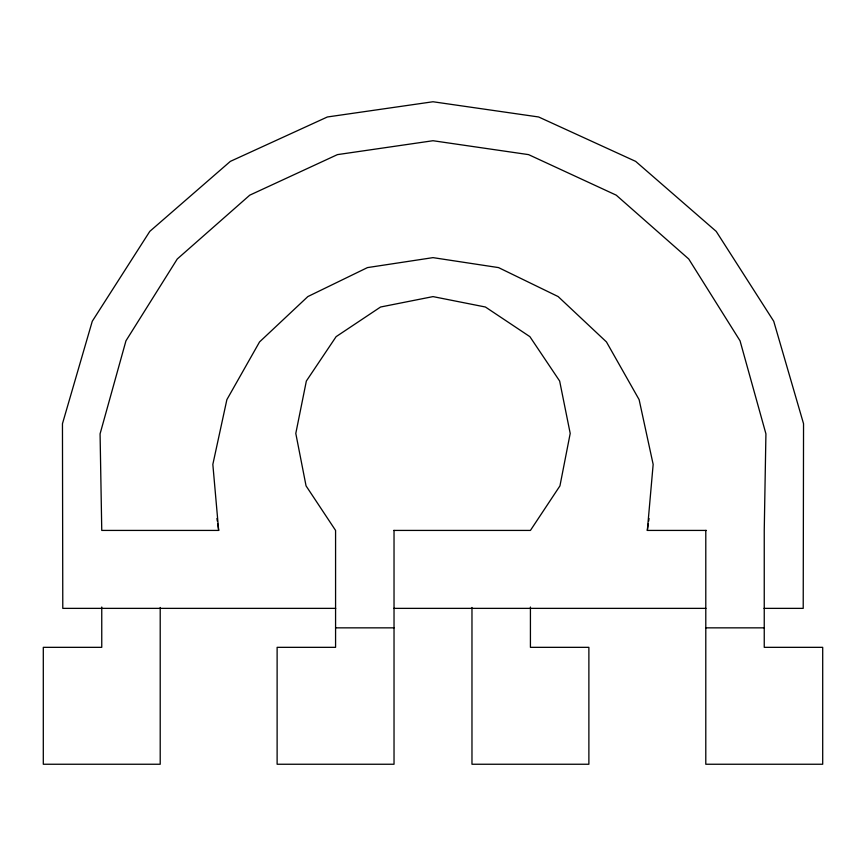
<?xml version="1.0" encoding="UTF-8"?>
<svg xmlns="http://www.w3.org/2000/svg" width="866" height="866" viewBox="0 0 866 866"><rect width="100%" height="100%" fill="white"/><g stroke="black" fill="none" stroke-linecap="round" stroke-linejoin="round"><path stroke-width="1.3" d="M706.461 530.425L647.335 530.425L653.159 464.403L639.119 399.627L606.46 341.94L558.148 296.573L498.535 267.594L433 257.635L367.465 267.594L307.852 296.573L259.54 341.94L226.881 399.627L212.841 464.403L218.665 530.425L101.755 530.425L100.077 433.855L125.96 340.803L177.27 258.988L249.765 195.164L337.426 154.624L433 140.725L528.574 154.624L616.235 195.164L688.73 258.988L740.04 340.803L765.923 433.855L764.245 530.425L764.245 647.335L822.7 647.335L822.7 764.245L705.79 764.245L705.79 530.425M647.335 530.425L648.288 523.8M648.666 521.148L649.056 518.496M393.759 530.425L530.425 530.425L559.945 485.88L570.207 433.433L559.653 381.04L529.884 336.658L485.415 307.008L433 296.605L380.585 307.008L336.116 336.658L306.348 381.04L295.793 433.433L306.055 485.88L335.575 530.425L335.575 647.335L277.12 647.335L277.12 764.245L394.03 764.245L394.03 530.425M335.716 608.365L62.785 608.365L62.46 423.712L92.272 321.254L149.796 231.374L230.345 161.379L327.38 116.975L433 101.755L538.62 116.975L635.655 161.379L716.204 231.374L773.728 321.254L803.54 423.712L803.215 608.365L764.029 608.365M393.814 608.365L705.931 608.365M335.575 627.85L394.03 627.85M705.79 627.85L764.245 627.85M216.944 518.496L217.334 521.148M217.712 523.8L218.665 530.425M530.425 607.023L530.425 647.335L588.88 647.335L588.88 764.245L471.97 764.245L471.97 607.467M160.21 607.467L160.21 764.245L43.3 764.245L43.3 647.335L101.755 647.335L101.755 607.023"/></g></svg>
